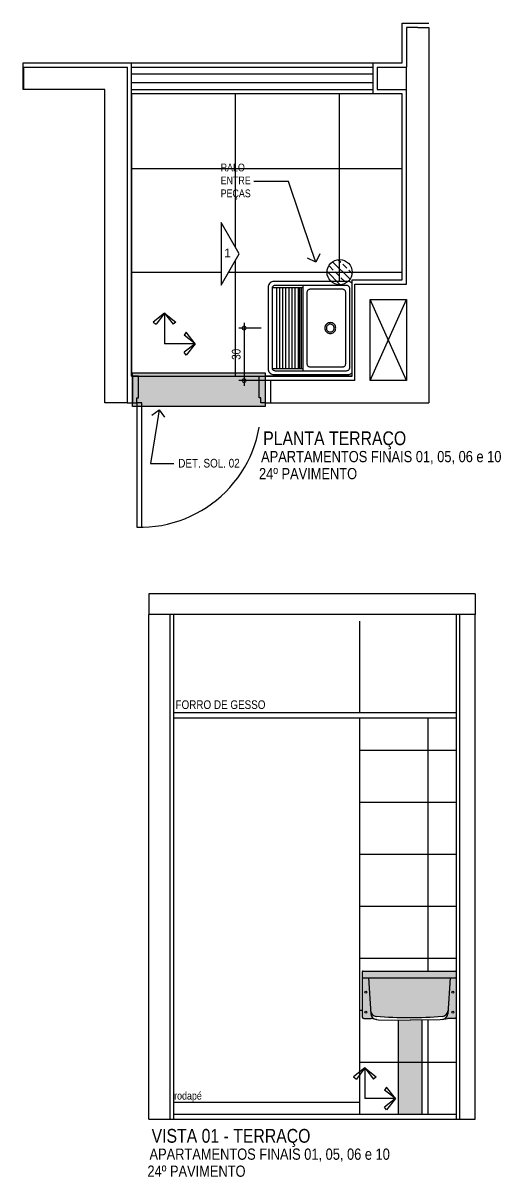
# Model space of a CAD drawing. Header units: metres. Extents: x 3 to 168, y -142 to 28.
# Drawn here: x 113.73 to 116.51, y -1.12 to 5.58 of the extents above; entities that cross this region are included whole.
import ezdxf
from ezdxf import colors
from ezdxf.entities.mleader import LeaderData, LeaderLine
from ezdxf.math import Vec2, Vec3

# ---------------------------------------------------------------- set-up
doc = ezdxf.new("R2010")
doc.units = ezdxf.units.M
doc.linetypes.add('DASHEDX2', pattern=[1.5, 1, -0.5])
for name, color, linetype in [('ARQ-ALV ACAB', 4, 'Continuous'), ('ARQ-ALV OSSO', 5, 'Continuous'), ('ARQ-AUX', 7, 'Continuous'), ('ARQ-AUX1', 1, 'Continuous'), ('ARQ-AUX2', 2, 'Continuous'), ('ARQ-CAX @ 1', 1, 'Continuous'), ('ARQ-CERÂMICA', 7, 'Continuous'), ('ARQ-DIM', 2, 'Continuous'), ('ARQ-EST', 2, 'Continuous'), ('ARQ-HID', 2, 'Continuous'), ('ARQ-PRJ', 7, 'DASHEDX2'), ('ARQ-SAN', 2, 'Continuous'), ('ARQ-SIM', 1, 'Continuous'), ('ARQ-TXT', 2, 'Continuous')]:
    doc.layers.add(name, color=color, linetype=linetype)
doc.styles.add('Adesa', font='ARIALN.TTF')
doc.styles.add('Arial', font='arial.ttf')
doc.dimstyles.new('ADESA 1-0025', dxfattribs={"dimtxt": 0.05, "dimasz": 0.045, "dimexe": 0.03, "dimexo": 0.04, "dimgap": 0.02, "dimtad": 1, "dimtoh": 1, "dimdec": 0, "dimlfac": 100, "dimzin": 4, "dimtxsty": 'Adesa', "dimblk": 'DOTSMALL', "dimcen": 1, "dimdle": 0.03, "dimclrd": 1, "dimclre": 1, "dimclrt": 256, "dimazin": 1, "dimtm": 1e-09, "dimtfac": 1, "dimtdec": 0, "dimtix": 1, "dimtmove": 2, "dimatfit": 0, "dimldrblk": 'DOTSMALL', "dimfxl": 0.8, "dimtvp": 2, "dimtolj": 1, "dimtzin": 0, "dimarcsym": 0})

# ---------------------------------------------------------------- blocks, each defined once
blk = doc.blocks.new('ARQ-HID-TANQUE')
for p, q in [((-0.2621, -0.0041), (-0.258, 0)), ((-0.258, 0), (0.258, 0)), ((0.258, 0), (0.2621, -0.0041)), ((-0.27, -0.0258), (-0.2695, -0.0199)), ((-0.27, -0.0258), (-0.27, -0.0258)), ((-0.27, -0.4542), (-0.27, -0.0258)), ((-0.2695, -0.0199), (-0.268, -0.0143)), ((-0.268, -0.0143), (-0.2655, -0.009)), ((-0.2655, -0.009), (-0.2621, -0.0041)), ((-0.2475, -0.0328), (-0.2473, -0.0297)), ((-0.2475, -0.0328), (-0.2475, -0.0328)), ((-0.2475, -0.4472), (-0.2475, -0.0328)), ((-0.2473, -0.0297), (-0.2466, -0.0266)), ((-0.2466, -0.0266), (-0.2454, -0.0237)), ((-0.2454, -0.0237), (-0.2439, -0.0211)), ((-0.2439, -0.0211), (-0.242, -0.0189)), ((-0.242, -0.0189), (-0.2398, -0.0171)), ((-0.2398, -0.0171), (-0.2373, -0.0157)), ((-0.2373, -0.0157), (-0.2347, -0.0149)), ((-0.2347, -0.0149), (-0.232, -0.0146)), ((-0.232, -0.0146), (0.232, -0.0146)), ((0.232, -0.0146), (0.2347, -0.0149)), ((0.2347, -0.0149), (0.2373, -0.0157)), ((0.2373, -0.0157), (0.2398, -0.0171)), ((0.2398, -0.0171), (0.242, -0.0189)), ((0.242, -0.0189), (0.2439, -0.0211)), ((0.2439, -0.0211), (0.2454, -0.0237)), ((0.2454, -0.0237), (0.2466, -0.0266)), ((0.2466, -0.0266), (0.2473, -0.0297)), ((0.2473, -0.0297), (0.2475, -0.0328)), ((0.2475, -0.0328), (0.2475, -0.4472)), ((0.2621, -0.0041), (0.2655, -0.009)), ((0.2655, -0.009), (0.268, -0.0143)), ((0.268, -0.0143), (0.2695, -0.0199)), ((0.2695, -0.0199), (0.27, -0.0258)), ((0.27, -0.0258), (0.27, -0.4542)), ((-0.234, -0.2854), (0.234, -0.2854)), ((-0.2695, -0.4601), (-0.27, -0.4542)), ((-0.268, -0.4657), (-0.2695, -0.4601)), ((-0.2655, -0.4711), (-0.268, -0.4657)), ((-0.2473, -0.4504), (-0.2475, -0.4472)), ((-0.2466, -0.4534), (-0.2473, -0.4504)), ((-0.2454, -0.4563), (-0.2466, -0.4534)), ((-0.2439, -0.4589), (-0.2454, -0.4563)), ((-0.242, -0.4611), (-0.2439, -0.4589)), ((-0.2398, -0.463), (-0.242, -0.4611)), ((-0.2373, -0.4643), (-0.2398, -0.463)), ((-0.2347, -0.4651), (-0.2373, -0.4643)), ((-0.232, -0.4654), (-0.2347, -0.4651)), ((0.232, -0.4654), (-0.232, -0.4654)), ((0.2347, -0.4651), (0.232, -0.4654)), ((0.2373, -0.4643), (0.2347, -0.4651)), ((0.2398, -0.463), (0.2373, -0.4643)), ((0.242, -0.4611), (0.2398, -0.463)), ((0.2439, -0.4589), (0.242, -0.4611)), ((0.2454, -0.4563), (0.2439, -0.4589)), ((0.2466, -0.4534), (0.2454, -0.4563)), ((0.2473, -0.4504), (0.2466, -0.4534)), ((0.2475, -0.4472), (0.2473, -0.4504)), ((0.268, -0.4657), (0.2655, -0.4711)), ((0.2695, -0.4601), (0.268, -0.4657)), ((0.27, -0.4542), (0.2695, -0.4601)), ((-0.2621, -0.4759), (-0.2655, -0.4711)), ((-0.258, -0.48), (-0.2621, -0.4759)), ((-0.2532, -0.4834), (-0.258, -0.48)), ((-0.2479, -0.4859), (-0.2532, -0.4834)), ((-0.2422, -0.4874), (-0.2479, -0.4859)), ((-0.2364, -0.4879), (-0.2422, -0.4874)), ((0.2364, -0.4879), (-0.2364, -0.4879)), ((0.2422, -0.4874), (0.2364, -0.4879)), ((0.2479, -0.4859), (0.2422, -0.4874)), ((0.2532, -0.4834), (0.2479, -0.4859)), ((0.258, -0.48), (0.2532, -0.4834)), ((0.2621, -0.4759), (0.258, -0.48)), ((0.2655, -0.4711), (0.2621, -0.4759))]:
    blk.add_line(p, q)
at = {"color": 7}
for p, q in [((-0.225, -0.0544), (-0.2247, -0.0514)), ((-0.225, -0.0544), (-0.225, -0.0544)), ((-0.225, -0.2456), (-0.225, -0.0544)), ((-0.2247, -0.0514), (-0.2238, -0.0485)), ((-0.2238, -0.0485), (-0.2223, -0.0458)), ((-0.2223, -0.0458), (-0.2203, -0.0433)), ((-0.2203, -0.0433), (-0.2179, -0.0412)), ((-0.2179, -0.0412), (-0.215, -0.0394)), ((-0.215, -0.0394), (-0.2118, -0.0382)), ((-0.2118, -0.0382), (-0.2085, -0.0374)), ((-0.2085, -0.0374), (-0.205, -0.0371)), ((-0.205, -0.0371), (0.205, -0.0371)), ((0.205, -0.0371), (0.2085, -0.0374)), ((0.2085, -0.0374), (0.2118, -0.0382)), ((0.2118, -0.0382), (0.215, -0.0394)), ((0.215, -0.0394), (0.2179, -0.0412)), ((0.2179, -0.0412), (0.2203, -0.0433)), ((0.2203, -0.0433), (0.2223, -0.0458)), ((0.2223, -0.0458), (0.2238, -0.0485)), ((0.2238, -0.0485), (0.2247, -0.0514)), ((0.2247, -0.0514), (0.225, -0.0544)), ((0.225, -0.0544), (0.225, -0.2456)), ((-0.0315, -0.1271), (-0.031, -0.1217)), ((-0.031, -0.1326), (-0.0315, -0.1271)), ((-0.031, -0.1217), (-0.0296, -0.1164)), ((-0.0296, -0.1379), (-0.031, -0.1326)), ((-0.0296, -0.1164), (-0.0273, -0.1114)), ((-0.0273, -0.1114), (-0.0241, -0.1069)), ((-0.0241, -0.1069), (-0.0202, -0.103)), ((-0.0225, -0.1271), (-0.0222, -0.1232)), ((-0.0222, -0.131), (-0.0225, -0.1271)), ((-0.0222, -0.1232), (-0.0211, -0.1194)), ((-0.0211, -0.1348), (-0.0222, -0.131)), ((-0.0211, -0.1194), (-0.0195, -0.1159)), ((-0.0202, -0.103), (-0.0158, -0.0999)), ((-0.0195, -0.1159), (-0.0172, -0.1127)), ((-0.0172, -0.1127), (-0.0145, -0.1099)), ((-0.0158, -0.0999), (-0.0108, -0.0975)), ((-0.0145, -0.1099), (-0.0113, -0.1076)), ((-0.0113, -0.1076), (-0.0077, -0.106)), ((-0.0108, -0.0975), (-0.0055, -0.0961)), ((-0.0077, -0.106), (-0.0039, -0.105)), ((-0.0055, -0.0961), (0, -0.0956)), ((-0.0039, -0.105), (0, -0.1046)), ((0, -0.0956), (0.0055, -0.0961)), ((0, -0.1046), (0.0039, -0.105)), ((0.0039, -0.105), (0.0077, -0.106)), ((0.0055, -0.0961), (0.0108, -0.0975)), ((0.0077, -0.106), (0.0113, -0.1076)), ((0.0108, -0.0975), (0.0158, -0.0999)), ((0.0113, -0.1076), (0.0145, -0.1099)), ((0.0145, -0.1099), (0.0172, -0.1127)), ((0.0158, -0.0999), (0.0202, -0.103)), ((0.0172, -0.1127), (0.0195, -0.1159)), ((0.0195, -0.1159), (0.0211, -0.1194)), ((0.0202, -0.103), (0.0241, -0.1069)), ((0.0211, -0.1194), (0.0222, -0.1232)), ((0.0222, -0.131), (0.0211, -0.1348)), ((0.0222, -0.1232), (0.0225, -0.1271)), ((0.0225, -0.1271), (0.0222, -0.131)), ((0.0241, -0.1069), (0.0273, -0.1114)), ((0.0273, -0.1114), (0.0296, -0.1164)), ((0.0296, -0.1164), (0.031, -0.1217)), ((0.031, -0.1326), (0.0296, -0.1379)), ((0.031, -0.1217), (0.0315, -0.1271)), ((0.0315, -0.1271), (0.031, -0.1326)), ((-0.0273, -0.1429), (-0.0296, -0.1379)), ((-0.0241, -0.1474), (-0.0273, -0.1429)), ((-0.0202, -0.1513), (-0.0241, -0.1474)), ((-0.0195, -0.1384), (-0.0211, -0.1348)), ((-0.0158, -0.1544), (-0.0202, -0.1513)), ((-0.0172, -0.1416), (-0.0195, -0.1384)), ((-0.0145, -0.1444), (-0.0172, -0.1416)), ((-0.0108, -0.1567), (-0.0158, -0.1544)), ((-0.0113, -0.1466), (-0.0145, -0.1444)), ((-0.0077, -0.1483), (-0.0113, -0.1466)), ((-0.0055, -0.1582), (-0.0108, -0.1567)), ((-0.0039, -0.1493), (-0.0077, -0.1483)), ((0, -0.1586), (-0.0055, -0.1582)), ((0, -0.1496), (-0.0039, -0.1493)), ((0.0039, -0.1493), (0, -0.1496)), ((0.0055, -0.1582), (0, -0.1586)), ((0.0077, -0.1483), (0.0039, -0.1493)), ((0.0108, -0.1567), (0.0055, -0.1582)), ((0.0113, -0.1466), (0.0077, -0.1483)), ((0.0158, -0.1544), (0.0108, -0.1567)), ((0.0145, -0.1444), (0.0113, -0.1466)), ((0.0172, -0.1416), (0.0145, -0.1444)), ((0.0202, -0.1513), (0.0158, -0.1544)), ((0.0195, -0.1384), (0.0172, -0.1416)), ((0.0211, -0.1348), (0.0195, -0.1384)), ((0.0241, -0.1474), (0.0202, -0.1513)), ((0.0273, -0.1429), (0.0241, -0.1474)), ((0.0296, -0.1379), (0.0273, -0.1429)), ((-0.2247, -0.2486), (-0.225, -0.2456)), ((-0.2238, -0.2515), (-0.2247, -0.2486)), ((-0.2223, -0.2542), (-0.2238, -0.2515)), ((-0.2203, -0.2567), (-0.2223, -0.2542)), ((-0.2179, -0.2588), (-0.2203, -0.2567)), ((-0.215, -0.2606), (-0.2179, -0.2588)), ((-0.2118, -0.2618), (-0.215, -0.2606)), ((-0.2085, -0.2626), (-0.2118, -0.2618)), ((-0.205, -0.2629), (-0.2085, -0.2626)), ((0.205, -0.2629), (-0.205, -0.2629)), ((0.2085, -0.2626), (0.205, -0.2629)), ((0.2118, -0.2618), (0.2085, -0.2626)), ((0.215, -0.2606), (0.2118, -0.2618)), ((0.2179, -0.2588), (0.215, -0.2606)), ((0.2203, -0.2567), (0.2179, -0.2588)), ((0.2223, -0.2542), (0.2203, -0.2567)), ((0.2238, -0.2515), (0.2223, -0.2542)), ((0.2247, -0.2486), (0.2238, -0.2515)), ((0.225, -0.2456), (0.2247, -0.2486)), ((-0.2475, -0.2854), (0.2475, -0.2854)), ((-0.234, -0.4654), (-0.234, -0.2854)), ((-0.234, -0.2944), (0.234, -0.2944)), ((-0.234, -0.2944), (0.234, -0.2944)), ((-0.234, -0.3034), (0.234, -0.3034)), ((-0.234, -0.3124), (0.234, -0.3124)), ((-0.234, -0.3304), (0.234, -0.3304)), ((0.234, -0.2854), (0.234, -0.4654)), ((-0.234, -0.3484), (0.234, -0.3484)), ((-0.234, -0.3664), (0.234, -0.3664)), ((-0.234, -0.3844), (0.234, -0.3844)), ((-0.234, -0.4024), (0.234, -0.4024)), ((-0.234, -0.4204), (0.234, -0.4204)), ((-0.234, -0.4384), (0.234, -0.4384))]:
    blk.add_line(p, q, dxfattribs=at)
blk = doc.blocks.new('*U24')
for points in [[(-0.025, -0.1), (0, -0.1), (0, -0.07), (0.01, -0.07), (0.01, 0.055), (-0.025, 0.055), (-0.025, -0.1)], [(0.745, -0.1), (0.72, -0.1), (0.72, -0.07), (0.71, -0.07), (0.71, 0.055), (0.745, 0.055), (0.745, -0.1)], [(0, -0.1), (0, -0.8204), (0.03, -0.8204), (0.03, -0.1)]]:
    blk.add_lwpolyline(points, close=True)
at = {"layer": 'ARQ-PRJ'}
blk.add_arc((0.0208, -0.1212), 0.6996, 268.29868, 1.74012, dxfattribs=at)
blk = doc.blocks.new('_DotSmall')
at = {"color": 0, "linetype": 'ByBlock', "const_width": 0.5}
blk.add_lwpolyline([(-0.0625, 0, 1), (0.0625, 0, 1)], format="xyb", close=True, dxfattribs=at)
blk = doc.blocks.new('*D102')
at = {"layer": 'ARQ-DIM', "color": 1, "lineweight": -2, "transparency": 16777216}
for p, q in [((115.0161, 3.8391), (115.0161, 3.4741)), ((115.1156, 3.8091), (114.9861, 3.8091)), ((115.5664, 3.5041), (114.9861, 3.5041))]:
    blk.add_line(p, q, dxfattribs=at)
at = {"layer": 'Defpoints', "color": 0, "transparency": 16777216}
for p in [(115.1556, 3.8091), (115.0161, 3.5041), (115.6064, 3.5041)]:
    blk.add_point(p, dxfattribs=at)
at = {"layer": 'ARQ-DIM', "color": 1, "lineweight": -2, "transparency": 16777216, "xscale": 0.045, "yscale": 0.045, "zscale": 0.045}
for p, rotation in [((115.0161, 3.8091), 90), ((115.0161, 3.5041), 270)]:
    blk.add_blockref('_DotSmall', p, dxfattribs=dict(at, rotation=rotation))
at = {"layer": 'ARQ-DIM', "transparency": 16777216, "insert": (114.9706, 3.6566), "char_height": 0.05, "attachment_point": 5, "rotation": 90, "style": 'Adesa'}
blk.add_mtext('\\A1;30', dxfattribs=at)
blk = doc.blocks.new('VISTA')
at = {"layer": 'ARQ-SIM'}
blk.add_lwpolyline([(-0.00525, -0.00909), (-0.00525, 0.00909), (0, 0)], close=True, dxfattribs=at)
at = {"layer": 'ARQ-SIM', "color": 5, "style": 'Adesa'}
blk.add_attdef('4', (-0.0019, -0.00135), '', height=0.0025, rotation=90, dxfattribs=at)
blk = doc.blocks.new('A$C43602C2A')
h = blk.add_hatch(color=255)
h.paths.add_polyline_path([(14, 109.7), (0, 109.5), (-14, 109.7), (-14, 0.6), (14, 0.6)])
h.paths.add_polyline_path([(46.3, 158.6), (-48.3, 158.6), (-45.9, 120.5, 0.371221), (-39.5, 114, 0.040301), (37.5, 114, 0.372521), (43.9, 120.6)])
h.paths.add_polyline_path([(53.5, 165.6, 0.414214), (52.5, 166.6), (-54.5, 166.6, 0.414214), (-55.5, 165.6), (-55.5, 159.6, 0.414214), (-54.5, 158.6), (52.5, 158.6, 0.414214), (53.5, 159.6)])
h.paths.add_polyline_path([(53.5, 159.6, -0.414214), (52.5, 158.6), (46.3, 158.6), (43.9, 120.6), (43.6, 116.8, -0.301186), (39, 110.7), (43.3, 111.6), (51.9, 111.6, 0.415833), (53.5, 113.2)])
h.paths.add_polyline_path([(50.6, 142, -1), (48.4, 142, -1)], flags=16)
h.paths.add_polyline_path([(50.6, 119, -1), (48.4, 119, -1)], flags=16)
h.paths.add_polyline_path([(-48.3, 158.6), (-54.5, 158.6, -0.414214), (-55.5, 159.6), (-55.5, 113.2, 0.414214), (-53.9, 111.6), (-45.3, 111.6), (-41, 110.7, -0.298569), (-45.6, 116.8)])
h.paths.add_polyline_path([(-52.6, 142, -1), (-50.4, 142, -1)], flags=16)
h.paths.add_polyline_path([(-50.4, 119, -1), (-52.6, 119, -1)], flags=16)
at = {"layer": 'ARQ-EST'}
for p, q in [((-14, 109.7), (-14, 0.6)), ((14, 0.6), (14, 109.7)), ((-14, 0.6), (14, 0.6))]:
    blk.add_line(p, q, dxfattribs=at)
at = {"layer": 'ARQ-SAN'}
for p, q in [((-55.5, 165.6), (-55.5, 113.2)), ((-54.5, 166.6), (52.5, 166.6)), ((53.5, 165.6), (53.5, 113.2)), ((-54.5, 158.6), (52.5, 158.6)), ((-48.3, 158.6), (-45.6, 116.8)), ((46.3, 158.6), (43.6, 116.8)), ((-36.7, 110.1), (0, 109.5)), ((34.7, 110.1), (0, 109.5))]:
    blk.add_line(p, q, dxfattribs=at)
at = {"layer": 'ARQ-SAN', "ltscale": 0.215}
blk.add_line((-53.9, 111.6), (-45.3, 111.6), dxfattribs=at)
at = {"layer": 'ARQ-SAN', "ltscale": 0.155799}
blk.add_line((-39.2, 110.3), (-45.3, 111.6), dxfattribs=at)
at = {"layer": 'ARQ-SAN', "ltscale": 0.062255}
blk.add_line((-39.2, 110.3), (-36.7, 110.1), dxfattribs=at)
at = {"layer": 'ARQ-SAN', "ltscale": 0.062257}
blk.add_line((37.2, 110.3), (34.7, 110.1), dxfattribs=at)
at = {"layer": 'ARQ-SAN', "ltscale": 0.1558}
blk.add_line((37.2, 110.3), (43.3, 111.6), dxfattribs=at)
at = {"layer": 'ARQ-SAN', "ltscale": 0.214999}
blk.add_line((51.9, 111.6), (43.3, 111.6), dxfattribs=at)
at = {"layer": 'ARQ-SAN'}
for centre in [(-51.5, 142), (49.5, 142), (-51.5, 119), (49.5, 119)]:
    blk.add_circle(centre, 1.1, dxfattribs=at)
for centre, radius, start, end in [((-54.5, 165.6), 1, 90, 180), ((52.5, 165.6), 1, 0, 90), ((-54.5, 159.6), 1, 180, 270), ((52.5, 159.6), 1, 270, 0), ((-38.9, 121), 7, 183.6522, 265.2611), ((36.9, 121), 7, 274.739, 356.3478), ((-53.9, 113.2), 1.6, 180, 270), ((-38.6, 117.3), 7, 183.6522, 265.4326), ((-1, 590.5), 478, 265.3841, 274.6159), ((36.6, 117.3), 7, 274.5674, 356.3478), ((51.9, 113.2), 1.6, 270, 0)]:
    blk.add_arc(centre, radius, start, end, dxfattribs=at)
blk = doc.blocks.new('Seta para pag.piso')
for p, q in [((0, 0.1126), (-0.0418, 0.0796)), ((0, 0.1126), (-0.0312, 0.0715)), ((0, 0.1126), (0, 0)), ((0, 0.1126), (0.0418, 0.0795)), ((0, 0.1126), (0.0312, 0.0715)), ((-0.0418, 0.0796), (-0.0312, 0.0715)), ((0.0418, 0.0795), (0.0312, 0.0715)), ((-0.1126, 0), (-0.0795, 0.0418)), ((-0.1126, 0), (-0.0715, 0.0312)), ((-0.1126, 0), (0, 0)), ((-0.1126, 0), (-0.0796, -0.0418)), ((-0.1126, 0), (-0.0715, -0.0312)), ((-0.0795, 0.0418), (-0.0715, 0.0312)), ((-0.0796, -0.0418), (-0.0715, -0.0312))]:
    blk.add_line(p, q)
blk = doc.blocks.new('PL RALO')
at = {"layer": 'ARQ-AUX2'}
h = blk.add_hatch(dxfattribs=at)
h.set_pattern_fill('BRASS', color=8, scale=0.01, angle=315)
h.set_pattern_definition([(315, (-278.116365, 1040.018154), (0.0449012806, 0.0449012806), []), (315, (-278.093914, 1040.040605), (0.0449012806, 0.0449012806), [0.03175, -0.015875])])
edge = h.paths.add_edge_path()
edge.add_arc((0, 0), 0.0729, 270, 630)
blk.add_circle((0, 0), 0.0729, dxfattribs=at)
blk = doc.blocks.new('_Open90')
at = {"color": 0, "linetype": 'ByBlock', "lineweight": -2}
for p, q in [((0, 0), (-1, 0)), ((-0.5, 0.5), (0, 0)), ((0, 0), (-0.5, -0.5))]:
    blk.add_line(p, q, dxfattribs=at)
blk = doc.blocks.new('AREAS MOLHADAS')
at = {"layer": 'ARQ-AUX1'}
h = blk.add_hatch(color=254, dxfattribs=at)
h.dxf.hatch_style = 1
h.paths.add_polyline_path([(114.3686, 3.5491), (115.1385, 3.5491), (115.1385, 3.3541), (114.3686, 3.3541)])
at = {"layer": 'ARQ-CERÂMICA'}
h = blk.add_hatch(dxfattribs=at)
h.set_pattern_fill('NET', color=256, scale=0.19)
h.set_pattern_definition([(0, (114.3635, 3.5291), (0, 0.60325), []), (90, (114.3635, 3.5291), (-0.60325, 4e-17), [])])
h.paths.add_polyline_path([(115.9335, 5.1691), (114.3636, 5.1691), (114.3636, 3.5291), (114.3685, 3.5291), (114.4035, 3.5291), (115.1035, 3.5291), (115.1385, 3.5291), (115.6435, 3.5291), (115.6435, 3.5511), (115.6373, 3.5448), (115.6265, 3.5398), (115.6177, 3.5391), (115.1853, 3.5391), (115.1749, 3.5419), (115.1652, 3.5487), (115.1584, 3.5583), (115.1561, 3.5669), (115.1556, 3.5727), (115.1556, 4.0494), (115.1584, 4.0598), (115.1652, 4.0695), (115.1749, 4.0763), (115.1834, 4.0786), (115.1893, 4.0791), (115.6217, 4.0791), (115.6321, 4.0763), (115.6435, 4.0683), (115.6435, 4.0891), (115.9335, 4.0891)])
h.paths.add_polyline_path([(114.9877, 4.2406), (114.8827, 4.0587), (114.8827, 4.4225)], flags=16)
h.paths.add_polyline_path([(115.0224, 3.6125), (115.0224, 3.7012), (114.9183, 3.7012), (114.9183, 3.6125)], flags=24)
h.paths.add_polyline_path([(114.8879, 4.2074), (114.9518, 4.2074), (114.9518, 4.2827), (114.8879, 4.2827)], flags=8)
h = blk.add_hatch(dxfattribs=at)
h.set_pattern_fill('LINE', color=256, scale=0.125, angle=90)
h.set_pattern_definition([(90, (115.68777, -0.75287), (-0.396875, 2e-17), [])])
h.paths.add_polyline_path([(116.2478, 1.5471), (115.6878, 1.5471), (115.6878, -0.7529), (115.9097, -0.7529), (115.9097, -0.2073), (115.7961, -0.2054), (115.7836, -0.2044, -0.065469), (115.7747, -0.2025), (115.7532, -0.1979), (115.7102, -0.1979, -0.414214), (115.7022, -0.1899), (115.7022, 0.0721, -0.414214), (115.7072, 0.0771), (116.2478, 0.0771)])
h.paths.add_polyline_path([(116.2472, -0.1899, -0.414214), (116.2392, -0.1979), (116.2392, -0.1979), (116.1962, -0.1979), (116.1746, -0.2025, -0.06547), (116.1657, -0.2044), (116.1533, -0.2054), (116.0497, -0.2072), (116.0497, -0.7529), (116.2478, -0.7529)], flags=17)
h = blk.add_hatch(dxfattribs=at)
h.set_pattern_fill('LINE', color=256, scale=0.095)
h.set_pattern_definition([(0, (115.68777, -0.75287), (0, 0.301625), [])])
h.paths.add_polyline_path([(116.2478, 1.5471), (115.6878, 1.5471), (115.6878, -0.7529), (116.2478, -0.7529)])
h.paths.add_polyline_path([(116.2422, 0.0771, -0.414214), (116.2472, 0.0721), (116.2472, -0.1899, -0.414214), (116.2392, -0.1979), (116.2392, -0.1979), (116.1962, -0.1979), (116.1746, -0.2025, -0.06547), (116.1657, -0.2044), (116.1533, -0.2054), (115.9797, -0.2085), (115.7961, -0.2054), (115.7836, -0.2044, -0.065469), (115.7747, -0.2025), (115.7532, -0.1979), (115.7102, -0.1979, -0.414214), (115.7022, -0.1899), (115.7022, 0.0721, -0.414214), (115.7072, 0.0771)], flags=16)
h.paths.add_polyline_path([(116.1669, -0.1856, -0.040287), (115.7824, -0.1856, -0.372561), (115.7503, -0.1529), (115.7503, -0.1529, 0.372553), (115.7824, -0.1856, 0.040287), (116.1669, -0.1856, 0.372561), (116.199, -0.1529), (116.199, -0.1529, -0.372559)], flags=0)
h.paths.add_polyline_path([(116.2327, -0.0459, -1), (116.2217, -0.0459, -1)], flags=0)
h.paths.add_polyline_path([(115.7277, -0.0459, -1), (115.7167, -0.0459, -1)], flags=0)
h.paths.add_polyline_path([(116.2327, -0.1609, -1), (116.2217, -0.1609, -1)], flags=0)
h.paths.add_polyline_path([(115.7277, -0.1609, -1), (115.7167, -0.1609, -1)], flags=0)
at = {"layer": 'ARQ-ALV ACAB'}
for p, q in [((115.7636, 5.3491), (115.7636, 5.1691, 0)), ((115.9335, 5.1691, 0), (114.3636, 5.1691, 0)), ((115.9335, 4.0891), (115.9335, 5.1691, 0)), ((114.3635, 3.5291), (114.3635, 3.8491)), ((114.3685, 3.5291), (114.3635, 3.5291)), ((114.3685, 3.3741), (114.3685, 3.5291)), ((115.1385, 3.5291), (115.1385, 3.3741)), ((114.3385, 3.3741), (114.3435, 3.3741)), ((114.3435, 3.3741), (114.3685, 3.3741)), ((115.1385, 3.3741), (115.9335, 3.3741)), ((114.6078, -0.7829, 0), (114.6078, 2.1471, 0)), ((116.2478, -0.7829, 0), (116.2478, 2.1471, 0)), ((114.6078, -0.7529, 0), (116.2478, -0.7529, 0))]:
    blk.add_line(p, q, dxfattribs=at)
for points in [[(113.7385, 5.1941), (113.7335, 5.1941), (113.7335, 5.3491), (115.9335, 5.3491), (115.9335, 5.5791), (116.0885, 5.5791)], [(114.3636, 3.5291), (114.3636, 5.3491)], [(115.6435, 3.5291), (115.6435, 4.0641), (115.6435, 4.0891), (115.9335, 4.0891)], [(115.6435, 3.5291), (115.1385, 3.5291)]]:
    blk.add_lwpolyline(points, dxfattribs=at)
at = {"layer": 'ARQ-ALV OSSO'}
for p, q in [((114.4627, -0.7829, 0), (114.4627, 2.1471, 0)), ((114.5878, -0.7829, 0), (114.5878, 2.1471, 0)), ((116.2678, -0.7829, 0), (116.2678, 2.1471, 0)), ((116.3578, -0.7829, 0), (116.3578, 2.1471, 0)), ((114.4627, -0.7829, 0), (116.3578, -0.7829, 0))]:
    blk.add_line(p, q, dxfattribs=at)
for points in [[(116.0235, 5.5541), (115.9585, 5.5541), (115.9585, 5.3241)], [(116.0235, 5.5541), (116.0885, 5.5541), (116.0885, 3.3741)], [(114.2086, 5.1941), (113.7385, 5.1941), (113.7385, 5.3241), (114.3386, 5.3241)], [(114.3386, 3.3741), (114.3386, 5.3241)], [(115.7886, 5.3241), (115.9585, 5.3241)], [(115.7886, 5.3241), (115.7886, 5.1941), (115.9585, 5.1941)], [(115.9585, 4.0641), (115.9585, 5.3241)], [(114.2086, 3.3741), (114.2086, 5.1941)], [(115.6585, 3.5041), (115.6585, 4.0641), (115.9585, 4.0641)], [(115.6585, 3.5041), (115.1685, 3.5041), (115.1685, 3.3741), (116.0885, 3.3741)], [(114.3386, 3.3741), (114.2086, 3.3741)]]:
    blk.add_lwpolyline(points, dxfattribs=at)
blk.add_lwpolyline([(115.9585, 3.5041), (115.7485, 3.5041), (115.7485, 3.9741), (115.9585, 3.9741)], close=True, dxfattribs=at)
at = {"layer": 'ARQ-AUX'}
blk.add_lwpolyline([(114.3636, 5.3241), (115.7636, 5.3241)], dxfattribs=at)
at = {"layer": 'ARQ-AUX', "elevation": 0}
blk.add_lwpolyline([(114.3636, 5.1941), (115.7636, 5.1941)], dxfattribs=at)
at = {"layer": 'ARQ-AUX1'}
for p, q in [((114.6078, 1.5771, 0), (116.2478, 1.5771, 0)), ((114.6078, 1.5471, 0), (116.2478, 1.5471, 0))]:
    blk.add_line(p, q, dxfattribs=at)
blk.add_lwpolyline([(114.3686, 3.5291), (114.3686, 3.5491), (115.1385, 3.5491)], dxfattribs=at)
blk.add_lwpolyline([(114.3686, 3.5491), (115.1385, 3.5491), (115.1385, 3.3541), (114.3686, 3.3541)], close=True, dxfattribs=at)
at = {"layer": 'ARQ-AUX2'}
for p, q in [((116.3578, 2.2671, 0), (114.4627, 2.2671, 0)), ((116.3578, 2.1471, 0), (114.4627, 2.1471, 0)), ((115.6878, 1.5771, 0), (115.6878, 2.1071, 0)), ((115.6878, -0.7529, 0), (115.6878, 1.5471, 0))]:
    blk.add_line(p, q, dxfattribs=at)
at = {"layer": 'ARQ-AUX2', "elevation": 0}
for points in [[(114.3636, 5.2841), (115.7636, 5.2841)], [(114.3636, 5.2341), (115.7636, 5.2341)], [(114.4627, 2.2671), (114.4627, 2.1471)], [(116.3578, 2.2671), (116.3578, 2.1471)]]:
    blk.add_lwpolyline(points, dxfattribs=at)
at = {"layer": 'ARQ-CERÂMICA'}
blk.add_line((114.6078, -0.6829, 0), (115.6878, -0.6829, 0), dxfattribs=at)
at = {"layer": 'ARQ-SIM'}
for points in [[(115.9585, 3.5041), (115.7485, 3.9741)], [(115.7485, 3.5041), (115.9585, 3.9741)]]:
    blk.add_lwpolyline(points, dxfattribs=at)
at = {"layer": 'ARQ-AUX2', "xscale": 0.005, "yscale": 0.005, "zscale": 0.005}
blk.add_blockref('A$C43602C2A', (115.9797, -0.7558, 0), dxfattribs=at)
at = {"layer": 'ARQ-CAX @ 1'}
blk.add_blockref('*U24', (114.3935, 3.4741), dxfattribs=at)
at = {"layer": 'ARQ-CERÂMICA'}
blk.add_blockref('PL RALO', (115.5703, 4.1332), dxfattribs=at)
at = {"layer": 'ARQ-CERÂMICA', "xscale": 1.58230973583663, "yscale": 1.58230973583663, "zscale": 1.58230973583663, "rotation": 270}
for p in [(114.5545, 3.7182), (115.7172, -0.663)]:
    blk.add_blockref('Seta para pag.piso', p, dxfattribs=at)
at = {"layer": 'ARQ-HID', "extrusion": (0, 0, -1), "zscale": -1.000000000000002, "rotation": 90}
blk.add_blockref('ARQ-HID-TANQUE', (-115.6435, 3.8091), dxfattribs=at)
at = {"layer": 'ARQ-SIM', "ltscale": 0.03}
ref = blk.add_blockref('VISTA', (114.9877, 4.2406), dxfattribs=dict(at, xscale=-20.00000000011565, yscale=20.00000000011565, zscale=20.00000000011565, rotation=180))
ref.add_attrib('4', '1', (114.9004, 4.22), dxfattribs={"color": 3, "height": 0.05, "style": 'Arial'})
at = {"layer": 'ARQ-TXT', "ltscale": 0.5, "style": 'Adesa'}
for s, p in [('PLANTA TERRAÇO', (115.1269, 3.1294, 0)), ('VISTA 01 - TERRAÇO', (114.4794, -0.9192, 0))]:
    blk.add_text(s, height=0.08, dxfattribs=at).set_placement(p)
at = {"layer": 'ARQ-TXT', "style": 'Adesa'}
for s, height, p in [('APARTAMENTOS FINAIS 01, 05, 06 e 10', 0.065, (115.1148, 3.0306, 108.9697)), ('24º PAVIMENTO', 0.065, (115.1027, 2.9318, 217.9394)), ('FORRO DE GESSO', 0.05, (114.6182, 1.5983, 108.9697)), ('rodapé', 0.045, (114.6101, -0.6688, 108.9697)), ('APARTAMENTOS FINAIS 01, 05, 06 e 10', 0.065, (114.4673, -1.018, 108.9697)), ('24º PAVIMENTO', 0.065, (114.4552, -1.1168, 217.9394))]:
    blk.add_text(s, height=height, dxfattribs=at).set_placement(p)
at = {"layer": 'ARQ-DIM'}
dim = blk.add_linear_dim(base=(115.01614, 3.50411), p1=(115.15563, 3.8091), p2=(115.60639, 3.50411), angle=90, dimstyle='ADESA 1-0025', dxfattribs=at)
dim.commit()
dim.dimension.update_dxf_attribs({"geometry": '*D102', "text_midpoint": (114.97061, 3.6566)})
at = {"layer": 'ARQ-SIM'}
ml = blk.add_multileader_mtext('Standard', dxfattribs=at)
ml.set_content('RALO ENTRE PEÇAS', color=2, style='Adesa')
ml.set_leader_properties(color=256)
ml.set_arrow_properties(name='OPEN90')
ml.build(insert=Vec2(0, 0))
ml.multileader.update_dxf_attribs({"text_left_attachment_type": 2, "text_right_attachment_type": 2, "dogleg_length": 0.2, "arrow_head_size": 0.075})
ctx = ml.context
ctx.base_point, ctx.char_height, ctx.arrow_head_size, ctx.landing_gap_size, ctx.plane_origin = Vec3(114.8549, 4.6587), 0.045, 0.075, 0.025, Vec3(115.5596, 4)
ctx.left_attachment, ctx.right_attachment = 2, 2
notes = []
notes.append((ctx, [(1, (1, 1, 0), (115.273, 4.6587), (-1, 0), 0.2, [(0, [(115.4322, 4.1913)], 0, [])])]))
ctx.mtext.insert, ctx.mtext.width, ctx.mtext.flow_direction = Vec3(114.8799, 4.7634), 0.142536, 5
ml = blk.add_multileader_mtext('Standard', dxfattribs=at)
ml.set_content('DET. SOL. 02', color=2, style='Adesa')
ml.set_leader_properties(color=256)
ml.set_arrow_properties(name='OPEN90')
ml.build(insert=Vec2(0, 0))
ml.multileader.update_dxf_attribs({"text_left_attachment_type": 2, "text_right_attachment_type": 2, "dogleg_length": 0.2, "arrow_head_size": 0.075})
ctx = ml.context
ctx.base_point, ctx.char_height, ctx.arrow_head_size, ctx.landing_gap_size, ctx.plane_origin = Vec3(114.6091, 3.0238, 0), 0.05, 0.075, 0.025, Vec3(114.4538, 2.8164, 0)
ctx.left_attachment, ctx.right_attachment = 2, 2
notes.append((ctx, [(0, (1, 1, 0), (114.4733, 3.0238, 0), (1, 0), 0.1358, [(0, [(114.5241, 3.3345, 0)], 0, [])])]))
ctx.mtext.insert, ctx.mtext.flow_direction = Vec3(114.6341, 3.0497, 0), 5
for ctx, leaders in notes:
    for number, flags, end, landing, length, lines in leaders:
        leader = LeaderData()
        leader.index, (leader.has_last_leader_line, leader.has_dogleg_vector, leader.attachment_direction) = number, flags
        leader.last_leader_point, leader.dogleg_vector, leader.dogleg_length = Vec3(end), Vec3(landing), length
        for number, points, colour, breaks in lines:
            line = LeaderLine()
            line.index, line.vertices, line.color, line.breaks = number, Vec3.list(points), colors.encode_raw_color(colour), breaks
            leader.lines.append(line)
        ctx.leaders.append(leader)

msp = doc.modelspace()

# ---------------------------------------------------------------- block references
msp.add_blockref('AREAS MOLHADAS', (0, 0))

doc.saveas('drawing.dxf')
